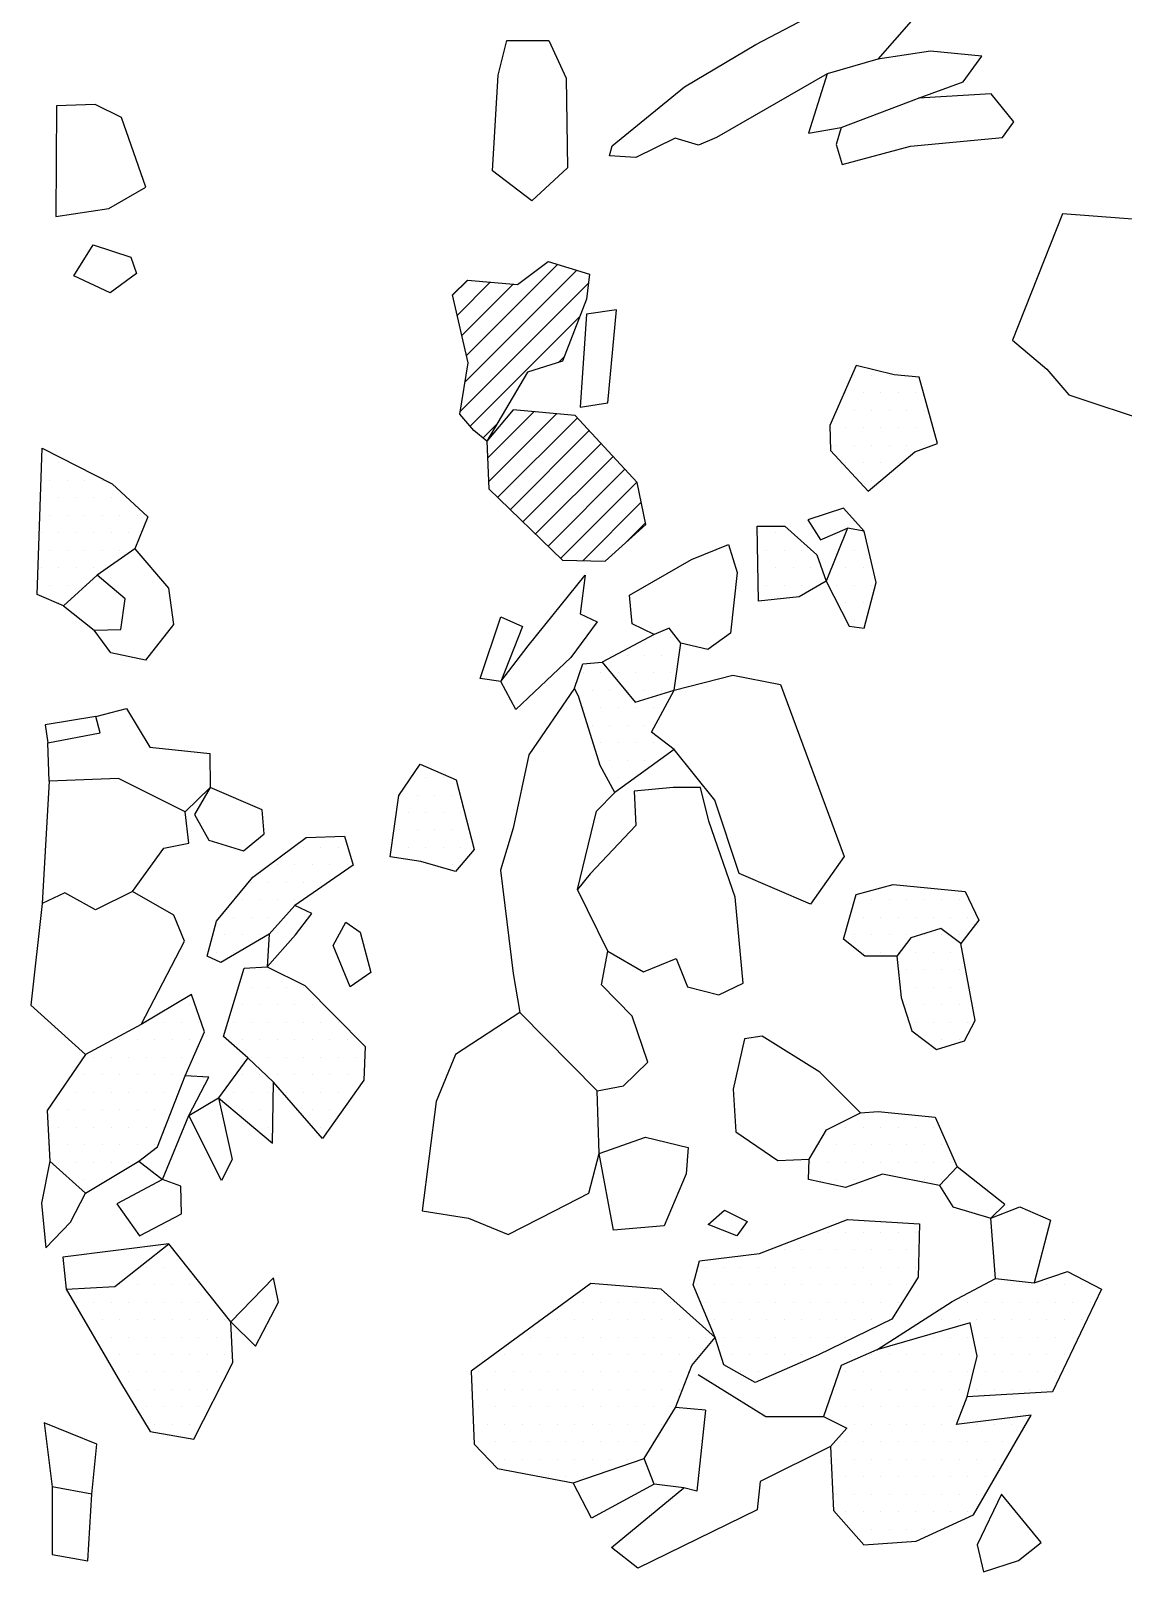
# Model space of a CAD drawing. Header units: metres. Extents: x 3.84 to 5.4, y -18.42 to -15.03.
# Drawn here: x 3.836 to 4.617, y -16.979 to -15.879 of the extents above; entities that cross this region are included whole.
import ezdxf

# ---------------------------------------------------------------- set-up
doc = ezdxf.new("R2010")
doc.units = ezdxf.units.M
doc.header["$LTSCALE"] = 25
doc.header["$MEASUREMENT"] = 0
doc.layers.get('0').update_dxf_attribs({"linetype": 'CONTINUOUS'})
for name, color, linetype in [('FEUER', 1, 'CONTINUOUS'), ('STEINE', 4, 'CONTINUOUS'), ('STEINESCHRAFF', 4, 'CONTINUOUS')]:
    doc.layers.add(name, color=color, linetype=linetype)

# ---------------------------------------------------------------- blocks, each defined once
blk = doc.blocks.new('*X2')
at = {"color": 0}
for p, q in [((414.78, -1611.08), (421.29, -1604.57)), ((413.78, -1606.77), (414.88, -1605.68)), ((414.12, -1608.21), (416.5, -1605.82)), ((414.67, -1612.96), (422.64, -1604.99)), ((414.32, -1615.08), (423.5, -1605.9)), ((414.45, -1609.65), (418.13, -1605.96)), ((415.04, -1616.13), (422.89, -1608.28)), ((421.35, -1611.58), (421.75, -1611.18)), ((416.28, -1618.42), (419.6, -1615.1)), ((416.35, -1620.11), (421.22, -1615.25)), ((417, -1621.23), (422.7, -1615.54)), ((415.95, -1616.98), (416.93, -1616)), ((417.9, -1622.1), (423.55, -1616.45)), ((418.8, -1622.97), (424.4, -1617.37)), ((419.69, -1623.84), (425.25, -1618.29)), ((420.59, -1624.72), (426.1, -1619.21)), ((421.49, -1625.59), (426.95, -1620.13)), ((423.1, -1625.75), (427.27, -1621.57)), ((426.11, -1624.49), (427.57, -1623.04))]:
    blk.add_line(p, q, dxfattribs=at)
blk = doc.blocks.new('*X3')
at = {"color": 0}
for p, q in [((442.5, -1612.5), (442.5, -1612.5)), ((443.75, -1612.5), (443.75, -1612.5)), ((445, -1612.5), (445, -1612.5)), ((441.875, -1613.75), (441.875, -1613.75)), ((443.125, -1613.75), (443.125, -1613.75)), ((444.375, -1613.75), (444.375, -1613.75)), ((445.625, -1613.75), (445.625, -1613.75)), ((446.875, -1613.75), (446.875, -1613.75)), ((441.25, -1615), (441.25, -1615)), ((442.5, -1615), (442.5, -1615)), ((443.75, -1615), (443.75, -1615)), ((445, -1615), (445, -1615)), ((446.25, -1615), (446.25, -1615)), ((447.5, -1615), (447.5, -1615)), ((441.875, -1616.25), (441.875, -1616.25)), ((443.125, -1616.25), (443.125, -1616.25)), ((444.375, -1616.25), (444.375, -1616.25)), ((445.625, -1616.25), (445.625, -1616.25)), ((446.875, -1616.25), (446.875, -1616.25)), ((448.125, -1616.25), (448.125, -1616.25)), ((441.25, -1617.5), (441.25, -1617.5)), ((442.5, -1617.5), (442.5, -1617.5)), ((443.75, -1617.5), (443.75, -1617.5)), ((445, -1617.5), (445, -1617.5)), ((446.25, -1617.5), (446.25, -1617.5)), ((447.5, -1617.5), (447.5, -1617.5)), ((385.625, -1618.75), (385.625, -1618.75)), ((441.875, -1618.75), (441.875, -1618.75)), ((443.125, -1618.75), (443.125, -1618.75)), ((444.375, -1618.75), (444.375, -1618.75)), ((445.625, -1618.75), (445.625, -1618.75)), ((385, -1620), (385, -1620)), ((386.25, -1620), (386.25, -1620)), ((387.5, -1620), (387.5, -1620)), ((388.75, -1620), (388.75, -1620)), ((443.75, -1620), (443.75, -1620)), ((384.375, -1621.25), (384.375, -1621.25)), ((385.625, -1621.25), (385.625, -1621.25)), ((386.875, -1621.25), (386.875, -1621.25)), ((388.125, -1621.25), (388.125, -1621.25)), ((389.375, -1621.25), (389.375, -1621.25)), ((385, -1622.5), (385, -1622.5)), ((386.25, -1622.5), (386.25, -1622.5)), ((387.5, -1622.5), (387.5, -1622.5)), ((388.75, -1622.5), (388.75, -1622.5)), ((390, -1622.5), (390, -1622.5)), ((391.25, -1622.5), (391.25, -1622.5)), ((384.375, -1623.75), (384.375, -1623.75)), ((385.625, -1623.75), (385.625, -1623.75)), ((386.875, -1623.75), (386.875, -1623.75)), ((388.125, -1623.75), (388.125, -1623.75)), ((389.375, -1623.75), (389.375, -1623.75)), ((390.625, -1623.75), (390.625, -1623.75)), ((435.625, -1623.75), (435.625, -1623.75)), ((436.875, -1623.75), (436.875, -1623.75)), ((443.125, -1623.75), (443.125, -1623.75)), ((385, -1625), (385, -1625)), ((386.25, -1625), (386.25, -1625)), ((387.5, -1625), (387.5, -1625)), ((388.75, -1625), (388.75, -1625)), ((390, -1625), (390, -1625)), ((436.25, -1625), (436.25, -1625)), ((437.5, -1625), (437.5, -1625)), ((438.75, -1625), (438.75, -1625)), ((442.5, -1625), (442.5, -1625)), ((384.375, -1626.25), (384.375, -1626.25)), ((385.625, -1626.25), (385.625, -1626.25)), ((386.875, -1626.25), (386.875, -1626.25)), ((388.125, -1626.25), (388.125, -1626.25)), ((435.625, -1626.25), (435.625, -1626.25)), ((436.875, -1626.25), (436.875, -1626.25)), ((438.125, -1626.25), (438.125, -1626.25)), ((439.375, -1626.25), (439.375, -1626.25)), ((441.875, -1626.25), (441.875, -1626.25)), ((443.125, -1626.25), (443.125, -1626.25)), ((385, -1627.5), (385, -1627.5)), ((386.25, -1627.5), (386.25, -1627.5)), ((387.5, -1627.5), (387.5, -1627.5)), ((436.25, -1627.5), (436.25, -1627.5)), ((437.5, -1627.5), (437.5, -1627.5)), ((438.75, -1627.5), (438.75, -1627.5)), ((441.25, -1627.5), (441.25, -1627.5)), ((442.5, -1627.5), (442.5, -1627.5)), ((443.75, -1627.5), (443.75, -1627.5)), ((385.625, -1628.75), (385.625, -1628.75)), ((441.875, -1628.75), (441.875, -1628.75)), ((443.125, -1628.75), (443.125, -1628.75)), ((442.5, -1630), (442.5, -1630)), ((428.125, -1631.25), (428.125, -1631.25)), ((429.375, -1631.25), (429.375, -1631.25)), ((426.25, -1632.5), (426.25, -1632.5)), ((427.5, -1632.5), (427.5, -1632.5)), ((428.75, -1632.5), (428.75, -1632.5)), ((423.125, -1633.75), (423.125, -1633.75)), ((424.375, -1633.75), (424.375, -1633.75)), ((425.625, -1633.75), (425.625, -1633.75)), ((426.875, -1633.75), (426.875, -1633.75)), ((428.125, -1633.75), (428.125, -1633.75)), ((429.375, -1633.75), (429.375, -1633.75)), ((423.75, -1635), (423.75, -1635)), ((425, -1635), (425, -1635)), ((426.25, -1635), (426.25, -1635)), ((427.5, -1635), (427.5, -1635)), ((428.75, -1635), (428.75, -1635)), ((423.125, -1636.25), (423.125, -1636.25)), ((424.375, -1636.25), (424.375, -1636.25)), ((425.625, -1636.25), (425.625, -1636.25)), ((426.875, -1636.25), (426.875, -1636.25)), ((428.125, -1636.25), (428.125, -1636.25)), ((423.75, -1637.5), (423.75, -1637.5)), ((425, -1637.5), (425, -1637.5)), ((426.25, -1637.5), (426.25, -1637.5)), ((427.5, -1637.5), (427.5, -1637.5)), ((424.375, -1638.75), (424.375, -1638.75)), ((425.625, -1638.75), (425.625, -1638.75)), ((426.875, -1638.75), (426.875, -1638.75)), ((428.125, -1638.75), (428.125, -1638.75)), ((425, -1640), (425, -1640)), ((426.25, -1640), (426.25, -1640)), ((427.5, -1640), (427.5, -1640)), ((411.875, -1641.25), (411.875, -1641.25)), ((413.125, -1641.25), (413.125, -1641.25)), ((425.625, -1641.25), (425.625, -1641.25)), ((410, -1642.5), (410, -1642.5)), ((411.25, -1642.5), (411.25, -1642.5)), ((412.5, -1642.5), (412.5, -1642.5)), ((413.75, -1642.5), (413.75, -1642.5)), ((410.625, -1643.75), (410.625, -1643.75)), ((411.875, -1643.75), (411.875, -1643.75)), ((413.125, -1643.75), (413.125, -1643.75)), ((414.375, -1643.75), (414.375, -1643.75)), ((410, -1645), (410, -1645)), ((411.25, -1645), (411.25, -1645)), ((412.5, -1645), (412.5, -1645)), ((413.75, -1645), (413.75, -1645)), ((403.125, -1646.25), (403.125, -1646.25)), ((404.375, -1646.25), (404.375, -1646.25)), ((405.625, -1646.25), (405.625, -1646.25)), ((410.625, -1646.25), (410.625, -1646.25)), ((411.875, -1646.25), (411.875, -1646.25)), ((413.125, -1646.25), (413.125, -1646.25)), ((414.375, -1646.25), (414.375, -1646.25)), ((401.25, -1647.5), (401.25, -1647.5)), ((402.5, -1647.5), (402.5, -1647.5)), ((403.75, -1647.5), (403.75, -1647.5)), ((405, -1647.5), (405, -1647.5)), ((406.25, -1647.5), (406.25, -1647.5)), ((412.5, -1647.5), (412.5, -1647.5)), ((413.75, -1647.5), (413.75, -1647.5)), ((399.375, -1648.75), (399.375, -1648.75)), ((400.625, -1648.75), (400.625, -1648.75)), ((401.875, -1648.75), (401.875, -1648.75)), ((403.125, -1648.75), (403.125, -1648.75)), ((404.375, -1648.75), (404.375, -1648.75)), ((398.75, -1650), (398.75, -1650)), ((400, -1650), (400, -1650)), ((401.25, -1650), (401.25, -1650)), ((402.5, -1650), (402.5, -1650)), ((443.75, -1650), (443.75, -1650)), ((445, -1650), (445, -1650)), ((446.25, -1650), (446.25, -1650)), ((447.5, -1650), (447.5, -1650)), ((448.75, -1650), (448.75, -1650)), ((450, -1650), (450, -1650)), ((398.125, -1651.25), (398.125, -1651.25)), ((399.375, -1651.25), (399.375, -1651.25)), ((400.625, -1651.25), (400.625, -1651.25)), ((443.125, -1651.25), (443.125, -1651.25)), ((444.375, -1651.25), (444.375, -1651.25)), ((445.625, -1651.25), (445.625, -1651.25)), ((446.875, -1651.25), (446.875, -1651.25)), ((448.125, -1651.25), (448.125, -1651.25)), ((449.375, -1651.25), (449.375, -1651.25)), ((450.625, -1651.25), (450.625, -1651.25)), ((397.5, -1652.5), (397.5, -1652.5)), ((398.75, -1652.5), (398.75, -1652.5)), ((400, -1652.5), (400, -1652.5)), ((442.5, -1652.5), (442.5, -1652.5)), ((443.75, -1652.5), (443.75, -1652.5)), ((445, -1652.5), (445, -1652.5)), ((446.25, -1652.5), (446.25, -1652.5)), ((447.5, -1652.5), (447.5, -1652.5)), ((448.75, -1652.5), (448.75, -1652.5)), ((450, -1652.5), (450, -1652.5)), ((396.875, -1653.75), (396.875, -1653.75)), ((398.125, -1653.75), (398.125, -1653.75)), ((443.125, -1653.75), (443.125, -1653.75)), ((444.375, -1653.75), (444.375, -1653.75)), ((445.625, -1653.75), (445.625, -1653.75)), ((446.875, -1653.75), (446.875, -1653.75)), ((448.125, -1653.75), (448.125, -1653.75)), ((449.375, -1653.75), (449.375, -1653.75)), ((400, -1655), (400, -1655)), ((446.25, -1655), (446.25, -1655)), ((447.5, -1655), (447.5, -1655)), ((448.75, -1655), (448.75, -1655)), ((450, -1655), (450, -1655)), ((399.375, -1656.25), (399.375, -1656.25)), ((400.625, -1656.25), (400.625, -1656.25)), ((401.875, -1656.25), (401.875, -1656.25)), ((403.125, -1656.25), (403.125, -1656.25)), ((446.875, -1656.25), (446.875, -1656.25)), ((448.125, -1656.25), (448.125, -1656.25)), ((449.375, -1656.25), (449.375, -1656.25)), ((450.625, -1656.25), (450.625, -1656.25)), ((395, -1657.5), (395, -1657.5)), ((398.75, -1657.5), (398.75, -1657.5)), ((400, -1657.5), (400, -1657.5)), ((401.25, -1657.5), (401.25, -1657.5)), ((402.5, -1657.5), (402.5, -1657.5)), ((403.75, -1657.5), (403.75, -1657.5)), ((446.25, -1657.5), (446.25, -1657.5)), ((447.5, -1657.5), (447.5, -1657.5)), ((448.75, -1657.5), (448.75, -1657.5)), ((450, -1657.5), (450, -1657.5)), ((391.875, -1658.75), (391.875, -1658.75)), ((393.125, -1658.75), (393.125, -1658.75)), ((394.375, -1658.75), (394.375, -1658.75)), ((395.625, -1658.75), (395.625, -1658.75)), ((398.125, -1658.75), (398.125, -1658.75)), ((399.375, -1658.75), (399.375, -1658.75)), ((400.625, -1658.75), (400.625, -1658.75)), ((401.875, -1658.75), (401.875, -1658.75)), ((403.125, -1658.75), (403.125, -1658.75)), ((404.375, -1658.75), (404.375, -1658.75)), ((405.625, -1658.75), (405.625, -1658.75)), ((446.875, -1658.75), (446.875, -1658.75)), ((448.125, -1658.75), (448.125, -1658.75)), ((449.375, -1658.75), (449.375, -1658.75)), ((450.625, -1658.75), (450.625, -1658.75)), ((390, -1660), (390, -1660)), ((391.25, -1660), (391.25, -1660)), ((392.5, -1660), (392.5, -1660)), ((393.75, -1660), (393.75, -1660)), ((395, -1660), (395, -1660)), ((398.75, -1660), (398.75, -1660)), ((400, -1660), (400, -1660)), ((401.25, -1660), (401.25, -1660)), ((402.5, -1660), (402.5, -1660)), ((403.75, -1660), (403.75, -1660)), ((405, -1660), (405, -1660)), ((406.25, -1660), (406.25, -1660)), ((447.5, -1660), (447.5, -1660)), ((448.75, -1660), (448.75, -1660)), ((450, -1660), (450, -1660)), ((388.125, -1661.25), (388.125, -1661.25)), ((389.375, -1661.25), (389.375, -1661.25)), ((390.625, -1661.25), (390.625, -1661.25)), ((391.875, -1661.25), (391.875, -1661.25)), ((393.125, -1661.25), (393.125, -1661.25)), ((394.375, -1661.25), (394.375, -1661.25)), ((399.375, -1661.25), (399.375, -1661.25)), ((400.625, -1661.25), (400.625, -1661.25)), ((401.875, -1661.25), (401.875, -1661.25)), ((403.125, -1661.25), (403.125, -1661.25)), ((404.375, -1661.25), (404.375, -1661.25)), ((405.625, -1661.25), (405.625, -1661.25)), ((406.875, -1661.25), (406.875, -1661.25)), ((387.5, -1662.5), (387.5, -1662.5)), ((388.75, -1662.5), (388.75, -1662.5)), ((390, -1662.5), (390, -1662.5)), ((391.25, -1662.5), (391.25, -1662.5)), ((392.5, -1662.5), (392.5, -1662.5)), ((393.75, -1662.5), (393.75, -1662.5)), ((398.75, -1662.5), (398.75, -1662.5)), ((400, -1662.5), (400, -1662.5)), ((401.25, -1662.5), (401.25, -1662.5)), ((402.5, -1662.5), (402.5, -1662.5)), ((403.75, -1662.5), (403.75, -1662.5)), ((405, -1662.5), (405, -1662.5)), ((406.25, -1662.5), (406.25, -1662.5)), ((386.875, -1663.75), (386.875, -1663.75)), ((388.125, -1663.75), (388.125, -1663.75)), ((389.375, -1663.75), (389.375, -1663.75)), ((390.625, -1663.75), (390.625, -1663.75)), ((391.875, -1663.75), (391.875, -1663.75)), ((393.125, -1663.75), (393.125, -1663.75)), ((398.125, -1663.75), (398.125, -1663.75)), ((399.375, -1663.75), (399.375, -1663.75)), ((400.625, -1663.75), (400.625, -1663.75)), ((401.875, -1663.75), (401.875, -1663.75)), ((403.125, -1663.75), (403.125, -1663.75)), ((404.375, -1663.75), (404.375, -1663.75)), ((405.625, -1663.75), (405.625, -1663.75)), ((385, -1665), (385, -1665)), ((386.25, -1665), (386.25, -1665)), ((387.5, -1665), (387.5, -1665)), ((388.75, -1665), (388.75, -1665)), ((390, -1665), (390, -1665)), ((391.25, -1665), (391.25, -1665)), ((392.5, -1665), (392.5, -1665)), ((398.75, -1665), (398.75, -1665)), ((400, -1665), (400, -1665)), ((403.75, -1665), (403.75, -1665)), ((405, -1665), (405, -1665)), ((385.625, -1666.25), (385.625, -1666.25)), ((386.875, -1666.25), (386.875, -1666.25)), ((388.125, -1666.25), (388.125, -1666.25)), ((389.375, -1666.25), (389.375, -1666.25)), ((390.625, -1666.25), (390.625, -1666.25)), ((391.875, -1666.25), (391.875, -1666.25)), ((393.125, -1666.25), (393.125, -1666.25)), ((400.625, -1666.25), (400.625, -1666.25)), ((404.375, -1666.25), (404.375, -1666.25)), ((441.875, -1666.25), (441.875, -1666.25)), ((443.125, -1666.25), (443.125, -1666.25)), ((444.375, -1666.25), (444.375, -1666.25)), ((445.625, -1666.25), (445.625, -1666.25)), ((446.875, -1666.25), (446.875, -1666.25)), ((448.125, -1666.25), (448.125, -1666.25)), ((385, -1667.5), (385, -1667.5)), ((386.25, -1667.5), (386.25, -1667.5)), ((387.5, -1667.5), (387.5, -1667.5)), ((388.75, -1667.5), (388.75, -1667.5)), ((390, -1667.5), (390, -1667.5)), ((391.25, -1667.5), (391.25, -1667.5)), ((392.5, -1667.5), (392.5, -1667.5)), ((440, -1667.5), (440, -1667.5)), ((441.25, -1667.5), (441.25, -1667.5)), ((442.5, -1667.5), (442.5, -1667.5)), ((443.75, -1667.5), (443.75, -1667.5)), ((445, -1667.5), (445, -1667.5)), ((446.25, -1667.5), (446.25, -1667.5)), ((447.5, -1667.5), (447.5, -1667.5)), ((448.75, -1667.5), (448.75, -1667.5)), ((385.625, -1668.75), (385.625, -1668.75)), ((386.875, -1668.75), (386.875, -1668.75)), ((388.125, -1668.75), (388.125, -1668.75)), ((389.375, -1668.75), (389.375, -1668.75)), ((390.625, -1668.75), (390.625, -1668.75)), ((439.375, -1668.75), (439.375, -1668.75)), ((440.625, -1668.75), (440.625, -1668.75)), ((441.875, -1668.75), (441.875, -1668.75)), ((443.125, -1668.75), (443.125, -1668.75)), ((444.375, -1668.75), (444.375, -1668.75)), ((445.625, -1668.75), (445.625, -1668.75)), ((446.875, -1668.75), (446.875, -1668.75)), ((448.125, -1668.75), (448.125, -1668.75)), ((449.375, -1668.75), (449.375, -1668.75)), ((387.5, -1670), (387.5, -1670)), ((388.75, -1670), (388.75, -1670)), ((440, -1670), (440, -1670)), ((441.25, -1670), (441.25, -1670)), ((442.5, -1670), (442.5, -1670)), ((447.5, -1670), (447.5, -1670)), ((448.75, -1670), (448.75, -1670)), ((440.625, -1673.75), (440.625, -1673.75)), ((441.875, -1673.75), (441.875, -1673.75)), ((443.125, -1673.75), (443.125, -1673.75)), ((444.375, -1673.75), (444.375, -1673.75)), ((445.625, -1673.75), (445.625, -1673.75)), ((446.875, -1673.75), (446.875, -1673.75)), ((393.75, -1675), (393.75, -1675)), ((437.5, -1675), (437.5, -1675)), ((438.75, -1675), (438.75, -1675)), ((440, -1675), (440, -1675)), ((441.25, -1675), (441.25, -1675)), ((442.5, -1675), (442.5, -1675)), ((443.75, -1675), (443.75, -1675)), ((445, -1675), (445, -1675)), ((446.25, -1675), (446.25, -1675)), ((391.875, -1676.25), (391.875, -1676.25)), ((393.125, -1676.25), (393.125, -1676.25)), ((394.375, -1676.25), (394.375, -1676.25)), ((431.875, -1676.25), (431.875, -1676.25)), ((433.125, -1676.25), (433.125, -1676.25)), ((434.375, -1676.25), (434.375, -1676.25)), ((435.625, -1676.25), (435.625, -1676.25)), ((436.875, -1676.25), (436.875, -1676.25)), ((438.125, -1676.25), (438.125, -1676.25)), ((439.375, -1676.25), (439.375, -1676.25)), ((440.625, -1676.25), (440.625, -1676.25)), ((441.875, -1676.25), (441.875, -1676.25)), ((443.125, -1676.25), (443.125, -1676.25)), ((444.375, -1676.25), (444.375, -1676.25)), ((445.625, -1676.25), (445.625, -1676.25)), ((446.875, -1676.25), (446.875, -1676.25)), ((390, -1677.5), (390, -1677.5)), ((391.25, -1677.5), (391.25, -1677.5)), ((392.5, -1677.5), (392.5, -1677.5)), ((393.75, -1677.5), (393.75, -1677.5)), ((395, -1677.5), (395, -1677.5)), ((423.75, -1677.5), (423.75, -1677.5)), ((431.25, -1677.5), (431.25, -1677.5)), ((432.5, -1677.5), (432.5, -1677.5)), ((433.75, -1677.5), (433.75, -1677.5)), ((435, -1677.5), (435, -1677.5)), ((436.25, -1677.5), (436.25, -1677.5)), ((437.5, -1677.5), (437.5, -1677.5)), ((438.75, -1677.5), (438.75, -1677.5)), ((440, -1677.5), (440, -1677.5)), ((441.25, -1677.5), (441.25, -1677.5)), ((442.5, -1677.5), (442.5, -1677.5)), ((443.75, -1677.5), (443.75, -1677.5)), ((445, -1677.5), (445, -1677.5)), ((446.25, -1677.5), (446.25, -1677.5)), ((452.5, -1677.5), (452.5, -1677.5)), ((453.75, -1677.5), (453.75, -1677.5)), ((455, -1677.5), (455, -1677.5)), ((456.25, -1677.5), (456.25, -1677.5)), ((457.5, -1677.5), (457.5, -1677.5)), ((458.75, -1677.5), (458.75, -1677.5)), ((386.875, -1678.75), (386.875, -1678.75)), ((388.125, -1678.75), (388.125, -1678.75)), ((389.375, -1678.75), (389.375, -1678.75)), ((390.625, -1678.75), (390.625, -1678.75)), ((391.875, -1678.75), (391.875, -1678.75)), ((393.125, -1678.75), (393.125, -1678.75)), ((394.375, -1678.75), (394.375, -1678.75)), ((395.625, -1678.75), (395.625, -1678.75)), ((421.875, -1678.75), (421.875, -1678.75)), ((423.125, -1678.75), (423.125, -1678.75)), ((424.375, -1678.75), (424.375, -1678.75)), ((425.625, -1678.75), (425.625, -1678.75)), ((426.875, -1678.75), (426.875, -1678.75)), ((428.125, -1678.75), (428.125, -1678.75)), ((429.375, -1678.75), (429.375, -1678.75)), ((431.875, -1678.75), (431.875, -1678.75)), ((433.125, -1678.75), (433.125, -1678.75)), ((434.375, -1678.75), (434.375, -1678.75)), ((435.625, -1678.75), (435.625, -1678.75)), ((436.875, -1678.75), (436.875, -1678.75)), ((438.125, -1678.75), (438.125, -1678.75)), ((439.375, -1678.75), (439.375, -1678.75)), ((440.625, -1678.75), (440.625, -1678.75)), ((441.875, -1678.75), (441.875, -1678.75)), ((443.125, -1678.75), (443.125, -1678.75)), ((444.375, -1678.75), (444.375, -1678.75)), ((445.625, -1678.75), (445.625, -1678.75)), ((450.625, -1678.75), (450.625, -1678.75)), ((451.875, -1678.75), (451.875, -1678.75)), ((453.125, -1678.75), (453.125, -1678.75)), ((454.375, -1678.75), (454.375, -1678.75)), ((455.625, -1678.75), (455.625, -1678.75)), ((456.875, -1678.75), (456.875, -1678.75)), ((458.125, -1678.75), (458.125, -1678.75)), ((459.375, -1678.75), (459.375, -1678.75)), ((387.5, -1680), (387.5, -1680)), ((388.75, -1680), (388.75, -1680)), ((390, -1680), (390, -1680)), ((391.25, -1680), (391.25, -1680)), ((392.5, -1680), (392.5, -1680)), ((393.75, -1680), (393.75, -1680)), ((395, -1680), (395, -1680)), ((396.25, -1680), (396.25, -1680)), ((397.5, -1680), (397.5, -1680)), ((421.25, -1680), (421.25, -1680)), ((422.5, -1680), (422.5, -1680)), ((423.75, -1680), (423.75, -1680)), ((425, -1680), (425, -1680)), ((426.25, -1680), (426.25, -1680)), ((427.5, -1680), (427.5, -1680)), ((428.75, -1680), (428.75, -1680)), ((430, -1680), (430, -1680)), ((432.5, -1680), (432.5, -1680)), ((433.75, -1680), (433.75, -1680)), ((435, -1680), (435, -1680)), ((436.25, -1680), (436.25, -1680)), ((437.5, -1680), (437.5, -1680)), ((438.75, -1680), (438.75, -1680)), ((440, -1680), (440, -1680)), ((441.25, -1680), (441.25, -1680)), ((442.5, -1680), (442.5, -1680)), ((443.75, -1680), (443.75, -1680)), ((445, -1680), (445, -1680)), ((447.5, -1680), (447.5, -1680)), ((448.75, -1680), (448.75, -1680)), ((450, -1680), (450, -1680)), ((451.25, -1680), (451.25, -1680)), ((452.5, -1680), (452.5, -1680)), ((453.75, -1680), (453.75, -1680)), ((455, -1680), (455, -1680)), ((456.25, -1680), (456.25, -1680)), ((457.5, -1680), (457.5, -1680)), ((458.75, -1680), (458.75, -1680)), ((389.375, -1681.25), (389.375, -1681.25)), ((390.625, -1681.25), (390.625, -1681.25)), ((391.875, -1681.25), (391.875, -1681.25)), ((393.125, -1681.25), (393.125, -1681.25)), ((394.375, -1681.25), (394.375, -1681.25)), ((395.625, -1681.25), (395.625, -1681.25)), ((396.875, -1681.25), (396.875, -1681.25)), ((419.375, -1681.25), (419.375, -1681.25)), ((420.625, -1681.25), (420.625, -1681.25)), ((421.875, -1681.25), (421.875, -1681.25)), ((423.125, -1681.25), (423.125, -1681.25)), ((424.375, -1681.25), (424.375, -1681.25)), ((425.625, -1681.25), (425.625, -1681.25)), ((426.875, -1681.25), (426.875, -1681.25)), ((428.125, -1681.25), (428.125, -1681.25)), ((429.375, -1681.25), (429.375, -1681.25)), ((430.625, -1681.25), (430.625, -1681.25)), ((431.875, -1681.25), (431.875, -1681.25)), ((433.125, -1681.25), (433.125, -1681.25)), ((434.375, -1681.25), (434.375, -1681.25)), ((435.625, -1681.25), (435.625, -1681.25)), ((436.875, -1681.25), (436.875, -1681.25)), ((438.125, -1681.25), (438.125, -1681.25)), ((439.375, -1681.25), (439.375, -1681.25)), ((440.625, -1681.25), (440.625, -1681.25)), ((441.875, -1681.25), (441.875, -1681.25)), ((445.625, -1681.25), (445.625, -1681.25)), ((446.875, -1681.25), (446.875, -1681.25)), ((448.125, -1681.25), (448.125, -1681.25)), ((449.375, -1681.25), (449.375, -1681.25)), ((450.625, -1681.25), (450.625, -1681.25)), ((451.875, -1681.25), (451.875, -1681.25)), ((453.125, -1681.25), (453.125, -1681.25)), ((454.375, -1681.25), (454.375, -1681.25)), ((455.625, -1681.25), (455.625, -1681.25)), ((456.875, -1681.25), (456.875, -1681.25)), ((458.125, -1681.25), (458.125, -1681.25)), ((390, -1682.5), (390, -1682.5)), ((391.25, -1682.5), (391.25, -1682.5)), ((392.5, -1682.5), (392.5, -1682.5)), ((393.75, -1682.5), (393.75, -1682.5)), ((395, -1682.5), (395, -1682.5)), ((396.25, -1682.5), (396.25, -1682.5)), ((397.5, -1682.5), (397.5, -1682.5)), ((417.5, -1682.5), (417.5, -1682.5)), ((418.75, -1682.5), (418.75, -1682.5)), ((420, -1682.5), (420, -1682.5)), ((421.25, -1682.5), (421.25, -1682.5)), ((422.5, -1682.5), (422.5, -1682.5)), ((423.75, -1682.5), (423.75, -1682.5)), ((425, -1682.5), (425, -1682.5)), ((426.25, -1682.5), (426.25, -1682.5)), ((427.5, -1682.5), (427.5, -1682.5)), ((428.75, -1682.5), (428.75, -1682.5)), ((430, -1682.5), (430, -1682.5)), ((431.25, -1682.5), (431.25, -1682.5)), ((433.75, -1682.5), (433.75, -1682.5)), ((435, -1682.5), (435, -1682.5)), ((436.25, -1682.5), (436.25, -1682.5)), ((437.5, -1682.5), (437.5, -1682.5)), ((438.75, -1682.5), (438.75, -1682.5)), ((443.75, -1682.5), (443.75, -1682.5)), ((445, -1682.5), (445, -1682.5)), ((446.25, -1682.5), (446.25, -1682.5)), ((447.5, -1682.5), (447.5, -1682.5)), ((448.75, -1682.5), (448.75, -1682.5)), ((450, -1682.5), (450, -1682.5)), ((451.25, -1682.5), (451.25, -1682.5)), ((452.5, -1682.5), (452.5, -1682.5)), ((453.75, -1682.5), (453.75, -1682.5)), ((455, -1682.5), (455, -1682.5)), ((456.25, -1682.5), (456.25, -1682.5)), ((457.5, -1682.5), (457.5, -1682.5)), ((390.625, -1683.75), (390.625, -1683.75)), ((391.875, -1683.75), (391.875, -1683.75)), ((393.125, -1683.75), (393.125, -1683.75)), ((394.375, -1683.75), (394.375, -1683.75)), ((395.625, -1683.75), (395.625, -1683.75)), ((396.875, -1683.75), (396.875, -1683.75)), ((415.625, -1683.75), (415.625, -1683.75)), ((416.875, -1683.75), (416.875, -1683.75)), ((418.125, -1683.75), (418.125, -1683.75)), ((419.375, -1683.75), (419.375, -1683.75)), ((420.625, -1683.75), (420.625, -1683.75)), ((421.875, -1683.75), (421.875, -1683.75)), ((423.125, -1683.75), (423.125, -1683.75)), ((424.375, -1683.75), (424.375, -1683.75)), ((425.625, -1683.75), (425.625, -1683.75)), ((426.875, -1683.75), (426.875, -1683.75)), ((428.125, -1683.75), (428.125, -1683.75)), ((429.375, -1683.75), (429.375, -1683.75)), ((430.625, -1683.75), (430.625, -1683.75)), ((434.375, -1683.75), (434.375, -1683.75)), ((435.625, -1683.75), (435.625, -1683.75)), ((436.875, -1683.75), (436.875, -1683.75)), ((441.875, -1683.75), (441.875, -1683.75)), ((443.125, -1683.75), (443.125, -1683.75)), ((444.375, -1683.75), (444.375, -1683.75)), ((445.625, -1683.75), (445.625, -1683.75)), ((446.875, -1683.75), (446.875, -1683.75)), ((448.125, -1683.75), (448.125, -1683.75)), ((449.375, -1683.75), (449.375, -1683.75)), ((450.625, -1683.75), (450.625, -1683.75)), ((451.875, -1683.75), (451.875, -1683.75)), ((453.125, -1683.75), (453.125, -1683.75)), ((454.375, -1683.75), (454.375, -1683.75)), ((455.625, -1683.75), (455.625, -1683.75)), ((456.875, -1683.75), (456.875, -1683.75)), ((391.25, -1685), (391.25, -1685)), ((392.5, -1685), (392.5, -1685)), ((393.75, -1685), (393.75, -1685)), ((395, -1685), (395, -1685)), ((396.25, -1685), (396.25, -1685)), ((416.25, -1685), (416.25, -1685)), ((417.5, -1685), (417.5, -1685)), ((418.75, -1685), (418.75, -1685)), ((420, -1685), (420, -1685)), ((421.25, -1685), (421.25, -1685)), ((422.5, -1685), (422.5, -1685)), ((423.75, -1685), (423.75, -1685)), ((425, -1685), (425, -1685)), ((426.25, -1685), (426.25, -1685)), ((427.5, -1685), (427.5, -1685)), ((428.75, -1685), (428.75, -1685)), ((430, -1685), (430, -1685)), ((441.25, -1685), (441.25, -1685)), ((442.5, -1685), (442.5, -1685)), ((443.75, -1685), (443.75, -1685)), ((445, -1685), (445, -1685)), ((446.25, -1685), (446.25, -1685)), ((447.5, -1685), (447.5, -1685)), ((448.75, -1685), (448.75, -1685)), ((450, -1685), (450, -1685)), ((451.25, -1685), (451.25, -1685)), ((452.5, -1685), (452.5, -1685)), ((453.75, -1685), (453.75, -1685)), ((455, -1685), (455, -1685)), ((456.25, -1685), (456.25, -1685)), ((391.875, -1686.25), (391.875, -1686.25)), ((393.125, -1686.25), (393.125, -1686.25)), ((394.375, -1686.25), (394.375, -1686.25)), ((395.625, -1686.25), (395.625, -1686.25)), ((415.625, -1686.25), (415.625, -1686.25)), ((416.875, -1686.25), (416.875, -1686.25)), ((418.125, -1686.25), (418.125, -1686.25)), ((419.375, -1686.25), (419.375, -1686.25)), ((420.625, -1686.25), (420.625, -1686.25)), ((421.875, -1686.25), (421.875, -1686.25)), ((423.125, -1686.25), (423.125, -1686.25)), ((424.375, -1686.25), (424.375, -1686.25)), ((425.625, -1686.25), (425.625, -1686.25)), ((426.875, -1686.25), (426.875, -1686.25)), ((428.125, -1686.25), (428.125, -1686.25)), ((429.375, -1686.25), (429.375, -1686.25)), ((440.625, -1686.25), (440.625, -1686.25)), ((441.875, -1686.25), (441.875, -1686.25)), ((443.125, -1686.25), (443.125, -1686.25)), ((444.375, -1686.25), (444.375, -1686.25)), ((445.625, -1686.25), (445.625, -1686.25)), ((446.875, -1686.25), (446.875, -1686.25)), ((448.125, -1686.25), (448.125, -1686.25)), ((449.375, -1686.25), (449.375, -1686.25)), ((392.5, -1687.5), (392.5, -1687.5)), ((393.75, -1687.5), (393.75, -1687.5)), ((395, -1687.5), (395, -1687.5)), ((416.25, -1687.5), (416.25, -1687.5)), ((417.5, -1687.5), (417.5, -1687.5)), ((418.75, -1687.5), (418.75, -1687.5)), ((420, -1687.5), (420, -1687.5)), ((421.25, -1687.5), (421.25, -1687.5)), ((422.5, -1687.5), (422.5, -1687.5)), ((423.75, -1687.5), (423.75, -1687.5)), ((425, -1687.5), (425, -1687.5)), ((426.25, -1687.5), (426.25, -1687.5)), ((427.5, -1687.5), (427.5, -1687.5)), ((428.75, -1687.5), (428.75, -1687.5)), ((442.5, -1687.5), (442.5, -1687.5)), ((443.75, -1687.5), (443.75, -1687.5)), ((445, -1687.5), (445, -1687.5)), ((446.25, -1687.5), (446.25, -1687.5)), ((447.5, -1687.5), (447.5, -1687.5)), ((448.75, -1687.5), (448.75, -1687.5)), ((450, -1687.5), (450, -1687.5)), ((451.25, -1687.5), (451.25, -1687.5)), ((452.5, -1687.5), (452.5, -1687.5)), ((453.75, -1687.5), (453.75, -1687.5)), ((415.625, -1688.75), (415.625, -1688.75)), ((416.875, -1688.75), (416.875, -1688.75)), ((418.125, -1688.75), (418.125, -1688.75)), ((419.375, -1688.75), (419.375, -1688.75)), ((420.625, -1688.75), (420.625, -1688.75)), ((421.875, -1688.75), (421.875, -1688.75)), ((423.125, -1688.75), (423.125, -1688.75)), ((424.375, -1688.75), (424.375, -1688.75)), ((425.625, -1688.75), (425.625, -1688.75)), ((426.875, -1688.75), (426.875, -1688.75)), ((428.125, -1688.75), (428.125, -1688.75)), ((441.875, -1688.75), (441.875, -1688.75)), ((443.125, -1688.75), (443.125, -1688.75)), ((444.375, -1688.75), (444.375, -1688.75)), ((445.625, -1688.75), (445.625, -1688.75)), ((446.875, -1688.75), (446.875, -1688.75)), ((448.125, -1688.75), (448.125, -1688.75)), ((449.375, -1688.75), (449.375, -1688.75)), ((450.625, -1688.75), (450.625, -1688.75)), ((451.875, -1688.75), (451.875, -1688.75)), ((453.125, -1688.75), (453.125, -1688.75)), ((417.5, -1690), (417.5, -1690)), ((418.75, -1690), (418.75, -1690)), ((420, -1690), (420, -1690)), ((421.25, -1690), (421.25, -1690)), ((422.5, -1690), (422.5, -1690)), ((423.75, -1690), (423.75, -1690)), ((425, -1690), (425, -1690)), ((426.25, -1690), (426.25, -1690)), ((441.25, -1690), (441.25, -1690)), ((442.5, -1690), (442.5, -1690)), ((443.75, -1690), (443.75, -1690)), ((445, -1690), (445, -1690)), ((446.25, -1690), (446.25, -1690)), ((447.5, -1690), (447.5, -1690)), ((448.75, -1690), (448.75, -1690)), ((450, -1690), (450, -1690)), ((451.25, -1690), (451.25, -1690)), ((452.5, -1690), (452.5, -1690)), ((420.625, -1691.25), (420.625, -1691.25)), ((421.875, -1691.25), (421.875, -1691.25)), ((423.125, -1691.25), (423.125, -1691.25)), ((441.875, -1691.25), (441.875, -1691.25)), ((443.125, -1691.25), (443.125, -1691.25)), ((444.375, -1691.25), (444.375, -1691.25)), ((445.625, -1691.25), (445.625, -1691.25)), ((446.875, -1691.25), (446.875, -1691.25)), ((448.125, -1691.25), (448.125, -1691.25)), ((449.375, -1691.25), (449.375, -1691.25)), ((450.625, -1691.25), (450.625, -1691.25)), ((451.875, -1691.25), (451.875, -1691.25)), ((441.25, -1692.5), (441.25, -1692.5)), ((442.5, -1692.5), (442.5, -1692.5)), ((443.75, -1692.5), (443.75, -1692.5)), ((445, -1692.5), (445, -1692.5)), ((446.25, -1692.5), (446.25, -1692.5)), ((447.5, -1692.5), (447.5, -1692.5)), ((448.75, -1692.5), (448.75, -1692.5)), ((450, -1692.5), (450, -1692.5)), ((451.25, -1692.5), (451.25, -1692.5)), ((441.875, -1693.75), (441.875, -1693.75)), ((443.125, -1693.75), (443.125, -1693.75)), ((444.375, -1693.75), (444.375, -1693.75)), ((445.625, -1693.75), (445.625, -1693.75)), ((446.875, -1693.75), (446.875, -1693.75)), ((448.125, -1693.75), (448.125, -1693.75)), ((449.375, -1693.75), (449.375, -1693.75)), ((450.625, -1693.75), (450.625, -1693.75)), ((442.5, -1695), (442.5, -1695)), ((443.75, -1695), (443.75, -1695)), ((445, -1695), (445, -1695)), ((446.25, -1695), (446.25, -1695)), ((447.5, -1695), (447.5, -1695)), ((448.75, -1695), (448.75, -1695))]:
    blk.add_line(p, q, dxfattribs=at)

msp = doc.modelspace()

# ---------------------------------------------------------------- linework, layer by layer
at = {"layer": 'STEINE'}
for points in [[(4.252, -15.9609), (4.3035, -15.9186), (4.3545, -15.8885), (4.4106, -15.859), (4.4657, -15.8717), (4.4417, -15.8988), (4.4055, -15.9095), (4.3265, -15.9548), (4.3137, -15.9604), (4.2969, -15.9553), (4.2688, -15.9691), (4.25, -15.9681), (4.252, -15.9609)], [(4.1944, -16.0002), (4.1663, -15.9788), (4.1704, -15.9104), (4.1766, -15.8855), (4.2067, -15.8855), (4.2189, -15.9125), (4.2199, -15.9767), (4.1944, -16.0002)], [(4.4055, -15.9095), (4.3923, -15.9518), (4.4157, -15.9477), (4.4708, -15.9268), (4.5029, -15.9151), (4.5162, -15.8967), (4.4795, -15.8932), (4.4417, -15.8988)], [(4.4157, -15.9477), (4.4121, -15.96), (4.4162, -15.9742), (4.4652, -15.961), (4.531, -15.9549), (4.5391, -15.9437), (4.5228, -15.9238), (4.4708, -15.9268)], [(3.8543, -16.0113), (3.892, -16.0057), (3.9185, -15.9904), (3.9012, -15.9405), (3.8823, -15.9313), (3.8548, -15.9323), (3.8543, -16.0113)], [(4.6824, -16.0319), (4.6615, -16.0161), (4.5738, -16.0094), (4.5381, -16.0997), (4.5625, -16.1206), (4.5783, -16.139), (4.6385, -16.1589), (4.6661, -16.1798), (4.6931, -16.1676), (4.6982, -16.1319), (4.7191, -16.085), (4.6824, -16.0319)], [(3.867, -16.0537), (3.8808, -16.0317), (3.9078, -16.0404), (3.9119, -16.0521), (3.893, -16.0659), (3.867, -16.0537)], [(4.2336, -16.0706), (4.2163, -16.1149), (4.1913, -16.1226), (4.1622, -16.172), (4.1531, -16.1644), (4.1429, -16.1527), (4.149, -16.1159), (4.1378, -16.0675), (4.1485, -16.0568), (4.1842, -16.0599), (4.2061, -16.0435), (4.2357, -16.0527), (4.2336, -16.0706)], [(4.2336, -16.0813), (4.229, -16.1476), (4.2489, -16.1445), (4.2551, -16.0782), (4.2336, -16.0813)], [(4.4264, -16.118), (4.4075, -16.1609), (4.408, -16.1787), (4.435, -16.2078), (4.4682, -16.1797), (4.4845, -16.1736), (4.4713, -16.1262), (4.4534, -16.1247), (4.4264, -16.118)], [(4.2759, -16.2317), (4.2698, -16.2016), (4.2255, -16.1537), (4.1811, -16.1496), (4.1622, -16.172), (4.1638, -16.2062), (4.2163, -16.2572), (4.2469, -16.2577), (4.2759, -16.2317), (4.2698, -16.2016)], [(3.8598, -16.2898), (3.8409, -16.2816), (3.8445, -16.1771), (3.8945, -16.2026), (3.92, -16.226), (3.9108, -16.249), (3.8838, -16.2678)], [(4.432, -16.2363), (4.4172, -16.22), (4.3917, -16.2282), (4.4009, -16.2425), (4.4202, -16.2343)], [(4.4049, -16.272), (4.3856, -16.2833), (4.3565, -16.2863), (4.3555, -16.2328), (4.3754, -16.2328), (4.3983, -16.2532), (4.4049, -16.272)], [(4.4202, -16.2343), (4.4049, -16.272), (4.4213, -16.3042), (4.432, -16.3057), (4.4406, -16.2731), (4.432, -16.2363), (4.4202, -16.2343)], [(3.9108, -16.249), (3.9348, -16.277), (3.9383, -16.303), (3.9184, -16.3285), (3.8935, -16.3234), (3.8817, -16.3071)], [(4.282, -16.3103), (4.2662, -16.3026), (4.2642, -16.2822), (4.3086, -16.2567), (4.3351, -16.246), (4.3412, -16.2659), (4.3366, -16.3092), (4.3203, -16.321), (4.3009, -16.3164)], [(3.8598, -16.2898), (3.8817, -16.3071), (3.9006, -16.3066), (3.9037, -16.2847), (3.8838, -16.2678), (3.8598, -16.2898)], [(4.2412, -16.3011), (4.2224, -16.3266), (4.1831, -16.3638), (4.1724, -16.3439), (4.1918, -16.3184), (4.2326, -16.2679), (4.229, -16.2955), (4.2412, -16.3011)], [(4.1724, -16.3439), (4.1576, -16.3418), (4.1724, -16.2975), (4.1877, -16.3046), (4.1724, -16.3439)], [(4.3009, -16.3164), (4.2927, -16.3057), (4.282, -16.3103), (4.2448, -16.3301), (4.2683, -16.3587), (4.2963, -16.35), (4.3009, -16.3164)], [(4.225, -16.3485), (4.231, -16.3312), (4.2448, -16.3301)], [(4.2963, -16.35), (4.3381, -16.3393), (4.3723, -16.346), (4.4177, -16.4689), (4.3937, -16.503), (4.3427, -16.4811), (4.3254, -16.4286), (4.2963, -16.3924), (4.28, -16.3801), (4.2963, -16.35)], [(4.2412, -16.6364), (4.26, -16.6329), (4.2773, -16.6161), (4.2661, -16.583), (4.2443, -16.5606), (4.2488, -16.5367), (4.227, -16.4925), (4.2407, -16.4365), (4.2539, -16.4233), (4.2433, -16.404), (4.228, -16.3551), (4.225, -16.3485), (4.1924, -16.3963), (4.1812, -16.4487), (4.172, -16.4787), (4.1812, -16.5525), (4.1858, -16.5805)], [(3.8827, -16.3688), (3.9047, -16.3632), (3.9215, -16.3908), (3.9643, -16.3954), (3.9645, -16.4197), (3.9467, -16.437)], [(3.8486, -16.3877), (3.8858, -16.3805), (3.8827, -16.3688), (3.8465, -16.3749), (3.8486, -16.3877)], [(3.8495, -16.4151), (3.8486, -16.3877)], [(4.2963, -16.3924), (4.2539, -16.4233)], [(4.0932, -16.4691), (4.0993, -16.4253), (4.1146, -16.4029), (4.1405, -16.4141), (4.1532, -16.464), (4.14, -16.4797), (4.1151, -16.4726), (4.0932, -16.4691)], [(3.9091, -16.494), (3.9314, -16.4629), (3.9492, -16.4594), (3.9467, -16.437), (3.8989, -16.4131), (3.8495, -16.4151), (3.8444, -16.5026)], [(3.9533, -16.439), (3.9635, -16.4573), (3.9884, -16.465), (4.0032, -16.4528), (4.0016, -16.4355), (3.9645, -16.4197), (3.9533, -16.439)], [(4.2488, -16.5367), (4.2743, -16.5515), (4.2977, -16.5418), (4.3058, -16.5622), (4.3282, -16.5678), (4.3455, -16.5596), (4.3399, -16.4981), (4.3211, -16.4436), (4.315, -16.4197), (4.2956, -16.4197), (4.2677, -16.4223), (4.2687, -16.4467), (4.2361, -16.4813), (4.227, -16.4925)], [(4.0067, -16.5245), (3.9721, -16.5448), (3.9625, -16.5403), (3.9691, -16.5153), (3.995, -16.4838), (4.0332, -16.4553), (4.0606, -16.4543), (4.0667, -16.4752), (4.025, -16.5041), (4.0067, -16.5245)], [(3.9151, -16.5891), (3.9462, -16.5296), (3.9386, -16.5108), (3.9091, -16.494), (3.8826, -16.5072), (3.8607, -16.495), (3.8444, -16.5026), (3.8363, -16.5753), (3.8755, -16.6104)], [(4.4554, -16.5403), (4.4325, -16.5403), (4.4172, -16.5281), (4.4264, -16.4961), (4.4528, -16.4889), (4.5042, -16.494), (4.5139, -16.5144), (4.5011, -16.5312)], [(4.0067, -16.5245), (4.0052, -16.5479), (4.0255, -16.525), (4.0372, -16.5097), (4.025, -16.5041)], [(4.0647, -16.5621), (4.0525, -16.5326), (4.0616, -16.5159), (4.0718, -16.523), (4.0794, -16.552), (4.0647, -16.5621)], [(4.4554, -16.5403), (4.4584, -16.5698), (4.466, -16.5937), (4.4838, -16.6069), (4.5037, -16.6008), (4.5113, -16.5861), (4.5011, -16.5312), (4.4869, -16.5205), (4.4655, -16.5271), (4.4554, -16.5403)], [(3.9914, -16.613), (3.9741, -16.5977), (3.9889, -16.5489), (4.0052, -16.5479), (4.0321, -16.5611), (4.0754, -16.6049), (4.0744, -16.6288), (4.0448, -16.6705), (4.0098, -16.6303), (3.9914, -16.613)], [(3.8755, -16.7096), (3.9136, -16.6868), (3.9268, -16.6766), (3.9467, -16.6257), (3.9604, -16.5942), (3.9513, -16.5677), (3.9151, -16.5891), (3.8755, -16.6104), (3.848, -16.6506), (3.85, -16.6867)], [(4.1858, -16.5805), (4.14, -16.6105), (4.1262, -16.644), (4.1161, -16.7224), (4.1491, -16.7275), (4.1776, -16.7392), (4.2107, -16.7224), (4.2351, -16.7097), (4.2427, -16.6812), (4.2412, -16.6364), (4.1858, -16.5805)], [(4.4294, -16.6522), (4.4004, -16.6232), (4.3592, -16.5973), (4.3465, -16.5993), (4.3384, -16.6354), (4.3404, -16.6659), (4.3704, -16.6863), (4.3928, -16.6853)], [(3.9914, -16.613), (3.9706, -16.6415), (4.0092, -16.674), (4.0098, -16.6303)], [(3.9136, -16.6868), (3.9304, -16.7), (3.9492, -16.6542), (3.9635, -16.6267), (3.9467, -16.6257)], [(3.9492, -16.6542), (3.9706, -16.6415), (3.9802, -16.6857), (3.9726, -16.7005), (3.9492, -16.6542)], [(4.3928, -16.6853), (4.405, -16.6644), (4.4294, -16.6522), (4.4421, -16.6512), (4.4828, -16.6553), (4.4986, -16.6909), (4.4859, -16.7041), (4.4452, -16.696), (4.4187, -16.7056), (4.3923, -16.7), (4.3928, -16.6853)], [(4.2427, -16.6812), (4.2758, -16.6695), (4.3063, -16.6771), (4.3048, -16.6959), (4.289, -16.7331), (4.2529, -16.7361), (4.2427, -16.6812)], [(3.847, -16.7488), (3.8648, -16.7305), (3.8755, -16.7096), (3.85, -16.6867), (3.8439, -16.7168), (3.847, -16.7488)], [(4.4859, -16.7041), (4.4955, -16.7194), (4.5225, -16.7275), (4.5327, -16.7178), (4.4986, -16.6909)], [(3.9141, -16.7402), (3.9441, -16.7244), (3.9436, -16.7046), (3.9304, -16.7), (3.8978, -16.7173), (3.9141, -16.7402)], [(4.3541, -16.845), (4.3317, -16.8323), (4.3256, -16.8129), (4.3099, -16.7753), (4.3144, -16.758), (4.3572, -16.7529), (4.4202, -16.7285), (4.4716, -16.7316), (4.4706, -16.7697), (4.4518, -16.7997), (4.3994, -16.8252), (4.3541, -16.845)], [(4.3205, -16.7321), (4.3322, -16.7219), (4.3485, -16.73), (4.3409, -16.7402), (4.3205, -16.7321)], [(4.526, -16.7707), (4.5225, -16.7275), (4.5433, -16.7194), (4.5652, -16.729), (4.5535, -16.7738)], [(3.9004, -16.8449), (3.9217, -16.88), (3.9528, -16.8856), (3.9807, -16.8307), (3.9792, -16.8017), (3.935, -16.7458), (3.8592, -16.7554), (3.8617, -16.7783), (3.9004, -16.8449)], [(3.8617, -16.7783), (3.8963, -16.7763), (3.935, -16.7458)], [(3.9792, -16.8017), (3.997, -16.819), (4.0133, -16.7875), (4.0097, -16.7702), (3.9792, -16.8017)], [(4.4411, -16.8216), (4.495, -16.787), (4.526, -16.7707), (4.5535, -16.7738), (4.5774, -16.7657), (4.6018, -16.7784), (4.5667, -16.8516), (4.5057, -16.8552)], [(4.3256, -16.8129), (4.287, -16.7783), (4.2366, -16.7743), (4.1511, -16.8368), (4.1532, -16.8892), (4.17, -16.9065), (4.2239, -16.9167), (4.2747, -16.8994), (4.2971, -16.8628), (4.3088, -16.8328), (4.3256, -16.8129)], [(4.408, -16.8908), (4.41, -16.9366), (4.4319, -16.961), (4.4691, -16.9584), (4.5103, -16.9396), (4.5515, -16.8684), (4.4981, -16.875), (4.5057, -16.8552), (4.5128, -16.8262), (4.5077, -16.8023), (4.4411, -16.8216), (4.4157, -16.8328), (4.4029, -16.8694)], [(4.3134, -16.8394), (4.3617, -16.8694), (4.4029, -16.8694), (4.4197, -16.8776), (4.408, -16.8908), (4.3577, -16.9157), (4.3556, -16.936), (4.2702, -16.9777), (4.2513, -16.963), (4.3032, -16.9203), (4.2819, -16.9177), (4.2371, -16.9421), (4.2239, -16.9167)], [(4.3185, -16.8648), (4.2971, -16.8628)], [(4.3185, -16.8648), (4.3124, -16.9228), (4.3032, -16.9203)], [(3.88, -16.9248), (3.8836, -16.8892), (3.8459, -16.8739), (3.8515, -16.9197)], [(4.2819, -16.9177), (4.2747, -16.8994)], [(3.8515, -16.968), (3.877, -16.9726), (3.88, -16.9248), (3.8515, -16.9197), (3.8515, -16.968)], [(4.5301, -16.9249), (4.5128, -16.961), (4.5174, -16.9803), (4.5423, -16.9722), (4.5586, -16.9595), (4.5301, -16.9249)]]:
    msp.add_lwpolyline(points, dxfattribs=at)

# ---------------------------------------------------------------- block references
at = {"layer": 'FEUER', "xscale": 0.01, "yscale": 0.01, "zscale": 0.01}
msp.add_blockref('*X2', (0, 0), dxfattribs=at)
at = {"layer": 'STEINESCHRAFF', "xscale": 0.01, "yscale": 0.01, "zscale": 0.01}
msp.add_blockref('*X3', (0, 0), dxfattribs=at)

doc.saveas('drawing.dxf')
